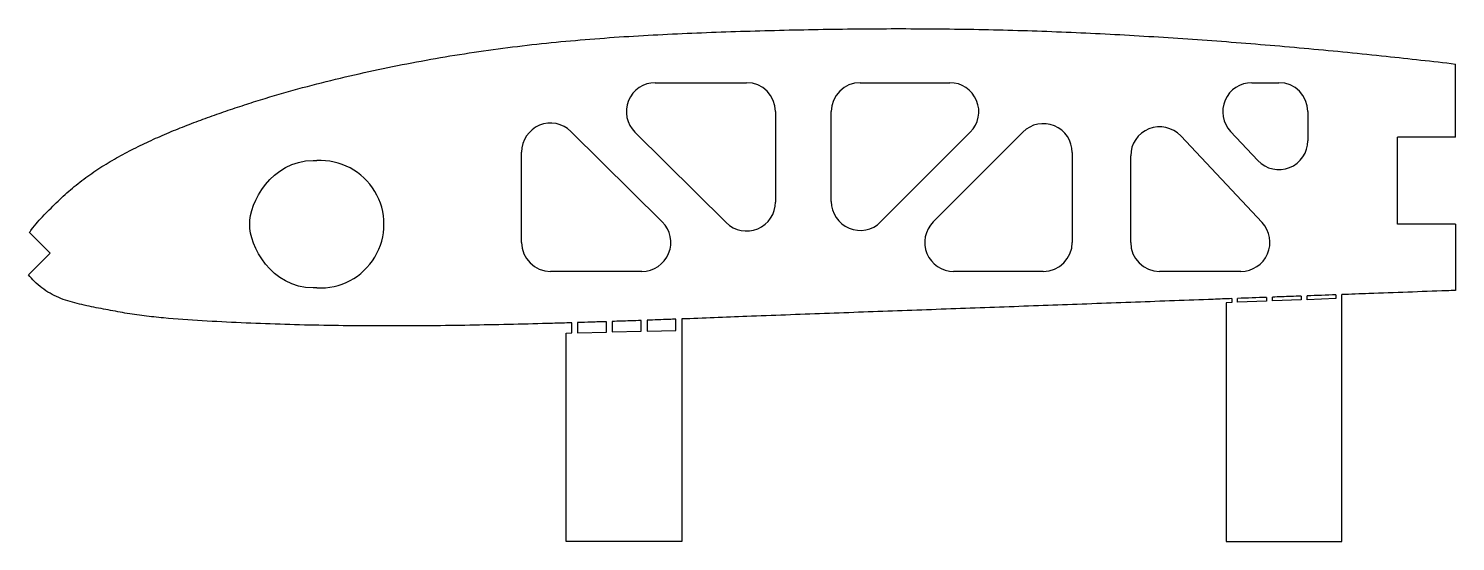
# Model space of a CAD drawing. Header units: millimetres. Extents: x 30.6 to 79.9, y -10 to 7.7.
import ezdxf

# ---------------------------------------------------------------- set-up
doc = ezdxf.new("R2010")
doc.units = ezdxf.units.MM

msp = doc.modelspace()

# ---------------------------------------------------------------- linework, layer by layer
at = {"color": 7, "linetype": 'Continuous', "lineweight": 25}
for p, q in [((79.901, 3.95), (79.901, 6.481)), ((52.245, 5.836), (55.401, 5.836)), ((59.327, 5.836), (62.427, 5.836)), ((72.859, 5.836), (73.801, 5.836)), ((56.401, 4.836), (56.401, 1.717)), ((58.327, 1.737), (58.327, 4.836)), ((74.801, 4.836), (74.801, 3.834)), ((49.33, 4.153), (52.486, 1.034)), ((54.698, 1.006), (51.542, 4.125)), ((63.134, 4.129), (60.035, 1.03)), ((61.851, 1.03), (64.95, 4.129)), ((70.404, 3.998), (73.216, 1.008)), ((73.072, 3.149), (72.13, 4.151)), ((79.901, 3.95), (77.901, 3.95)), ((77.901, 0.95), (77.901, 3.95)), ((47.627, 0.323), (47.627, 3.442)), ((66.657, 3.422), (66.657, 0.323)), ((68.676, 0.323), (68.676, 3.313)), ((30.616, 0.662), (31.328, -0.05)), ((79.901, 0.95), (77.901, 0.95)), ((79.901, 0.95), (79.901, -1.336)), ((31.328, -0.05), (30.584, -0.794)), ((51.783, -0.677), (48.627, -0.677)), ((65.657, -0.677), (62.558, -0.677)), ((72.488, -0.677), (69.676, -0.677)), ((72.173, -1.751), (71.971, -1.758)), ((71.971, -1.758), (71.971, -10)), ((72.173, -1.619), (72.173, -1.751)), ((72.373, -1.743), (72.373, -1.612)), ((73.373, -1.707), (72.373, -1.743)), ((73.373, -1.575), (73.373, -1.707)), ((73.573, -1.699), (73.573, -1.568)), ((74.572, -1.663), (73.573, -1.699)), ((74.572, -1.531), (74.572, -1.663)), ((74.772, -1.655), (74.772, -1.524)), ((75.771, -1.619), (74.772, -1.655)), ((75.771, -1.487), (75.771, -1.619)), ((75.971, -10), (75.971, -1.48)), ((49.362, -2.802), (49.362, -2.452)), ((49.561, -2.446), (49.561, -2.797)), ((50.561, -2.772), (50.561, -2.414)), ((50.761, -2.407), (50.761, -2.767)), ((51.761, -2.742), (51.761, -2.372)), ((51.961, -2.365), (51.961, -2.737)), ((52.96, -2.713), (52.96, -2.328)), ((53.16, -2.321), (53.16, -10)), ((49.16, -2.807), (49.362, -2.802)), ((49.16, -10), (49.16, -2.807)), ((49.561, -2.797), (50.561, -2.772)), ((50.761, -2.767), (51.761, -2.742)), ((51.961, -2.737), (52.96, -2.713)), ((53.16, -10), (49.16, -10)), ((71.971, -10), (75.971, -10))]:
    msp.add_line(p, q, dxfattribs=at)
for centre, radius, start, end in [((52.245, 4.836), 1, 90, 225.3351), ((55.401, 4.836), 1, 0, 90), ((59.327, 4.836), 1, 90, 180), ((62.427, 4.836), 1, 315, 90), ((72.859, 4.836), 1, 90, 223.2391), ((73.801, 4.836), 1, 0, 90), ((48.627, 3.442), 1, 45.3351, 180), ((65.657, 3.422), 1, 360, 135), ((69.676, 3.313), 1, 43.2391, 180), ((73.801, 3.834), 1, 223.2391, 0), ((40.668, 0.95), 2.2, 266.8637, 93.1363), ((55.401, 1.717), 1, 225.3351, 0), ((59.327, 1.737), 1, 180, 315), ((51.783, 0.323), 1, 270, 45.3351), ((62.558, 0.323), 1, 135, 270), ((72.488, 0.323), 1, 270, 43.2391), ((48.627, 0.323), 1, 180, 270), ((65.657, 0.323), 1, 270, 0), ((69.676, 0.323), 1, 180, 270)]:
    msp.add_arc(centre, radius, start, end, dxfattribs=at)
for points, knots in [([(30.616, 0.662), (30.639, 0.696), (30.727, 0.821), (30.896, 1.026), (31.125, 1.272), (31.362, 1.51), (31.602, 1.746), (31.847, 1.976), (32.184, 2.271), (32.627, 2.616), (33.187, 2.988), (33.769, 3.325), (34.366, 3.634), (34.975, 3.919), (35.594, 4.183), (36.219, 4.43), (36.85, 4.663), (37.485, 4.884), (38.123, 5.096), (38.978, 5.364), (40.056, 5.671), (41.36, 6.001), (42.672, 6.296), (43.991, 6.559), (45.315, 6.791), (46.645, 6.989), (48.425, 7.209), (50.658, 7.406), (53.343, 7.551), (56.031, 7.64), (58.72, 7.696), (61.409, 7.708), (64.099, 7.671), (66.787, 7.577), (69.472, 7.433), (72.155, 7.246), (74.835, 7.02), (77.417, 6.765), (79.105, 6.576), (79.901, 6.481)], [0.4981847, 0.4981847, 0.4981847, 0.4981847, 0.4988977, 0.5008465, 0.5027953, 0.5047441, 0.506693, 0.5086418, 0.5105906, 0.5144882, 0.5183859, 0.5222835, 0.5261812, 0.5300788, 0.5339764, 0.5378741, 0.5417717, 0.5456693, 0.549567, 0.5534646, 0.5612599, 0.5690552, 0.5768504, 0.5846457, 0.592441, 0.6002363, 0.6080316, 0.6236221, 0.6392127, 0.6548032, 0.6703938, 0.6859843, 0.7015749, 0.7171654, 0.732756, 0.7483465, 0.7639371, 0.7795276, 0.7934714, 0.7934714, 0.7934714, 0.7934714]), ([(40.427, -1.25), (38.961, -1.25), (38.227, 0.217), (38.227, 1.683), (38.961, 3.15), (40.427, 3.15)], [0, 0, 0, 0, 0.5, 0.5, 1, 1, 1, 1]), ([(49.362, -2.452), (49.137, -2.459), (48.464, -2.479), (47.344, -2.508), (45.999, -2.536), (44.655, -2.556), (43.31, -2.564), (41.965, -2.561), (40.621, -2.542), (39.277, -2.509), (37.933, -2.455), (36.59, -2.387), (35.472, -2.313), (34.581, -2.215), (33.915, -2.119), (33.254, -1.996), (32.594, -1.866), (31.939, -1.715), (31.417, -1.502), (31.043, -1.253), (30.792, -1.039), (30.647, -0.877), (30.584, -0.794)], [0.3780613, 0.3780613, 0.3780613, 0.3780613, 0.3819685, 0.3897638, 0.3975591, 0.4053544, 0.4131496, 0.4209449, 0.4287402, 0.4365355, 0.4443308, 0.452126, 0.4599213, 0.4638189, 0.4677166, 0.4716142, 0.4755119, 0.4794095, 0.4833071, 0.485256, 0.4872048, 0.4890246, 0.4890246, 0.4890246, 0.4890246]), ([(79.901, -1.336), (79.799, -1.339), (78.801, -1.376), (77.491, -1.424), (76.283, -1.468), (75.971, -1.48)], [0.20090033, 0.20090033, 0.20090033, 0.20090033, 0.20267718, 0.21826774, 0.22369813, 0.22369813, 0.22369813, 0.22369813]), ([(72.173, -1.619), (71.96, -1.627), (70.85, -1.668), (68.844, -1.742), (66.157, -1.841), (63.469, -1.939), (60.782, -2.036), (58.094, -2.134), (55.554, -2.229), (53.909, -2.293), (53.16, -2.321)], [0.2457275, 0.2457275, 0.2457275, 0.2457275, 0.2494488, 0.2650394, 0.2806299, 0.2962205, 0.3118111, 0.3274016, 0.3429922, 0.3560255, 0.3560255, 0.3560255, 0.3560255]), ([(74.572, -1.531), (74.454, -1.535), (74.121, -1.548), (73.788, -1.56), (73.573, -1.568)], [0.231814213, 0.231814213, 0.231814213, 0.231814213, 0.23385829, 0.23761142, 0.23761142, 0.23761142, 0.23761142]), ([(50.561, -2.414), (50.385, -2.42), (50.051, -2.431), (49.718, -2.441), (49.561, -2.446)], [0.371103227, 0.371103227, 0.371103227, 0.371103227, 0.374173264, 0.376901657, 0.376901657, 0.376901657, 0.376901657]), ([(51.761, -2.372), (51.632, -2.377), (51.299, -2.389), (50.966, -2.4), (50.761, -2.407)], [0.364144553, 0.364144553, 0.364144553, 0.364144553, 0.366377988, 0.369943486, 0.369943486, 0.369943486, 0.369943486]), ([(52.96, -2.328), (52.88, -2.331), (52.547, -2.344), (52.214, -2.356), (51.961, -2.365)], [0.357185411, 0.357185411, 0.357185411, 0.357185411, 0.358582711, 0.362984724, 0.362984724, 0.362984724, 0.362984724])]:
    msp.add_open_spline(points, degree=3, knots=knots, dxfattribs=at)
for points in [[(40.427, 3.15), (40.448, 3.15), (40.488, 3.149), (40.528, 3.148), (40.548, 3.147)], [(40.548, -1.247), (40.528, -1.248), (40.488, -1.25), (40.448, -1.25), (40.427, -1.25)], [(73.373, -1.575), (73.04, -1.587), (72.706, -1.6), (72.373, -1.612)], [(75.771, -1.487), (75.438, -1.499), (75.105, -1.512), (74.772, -1.524)]]:
    msp.add_open_spline(points, degree=3, dxfattribs=at)

doc.saveas('drawing.dxf')
